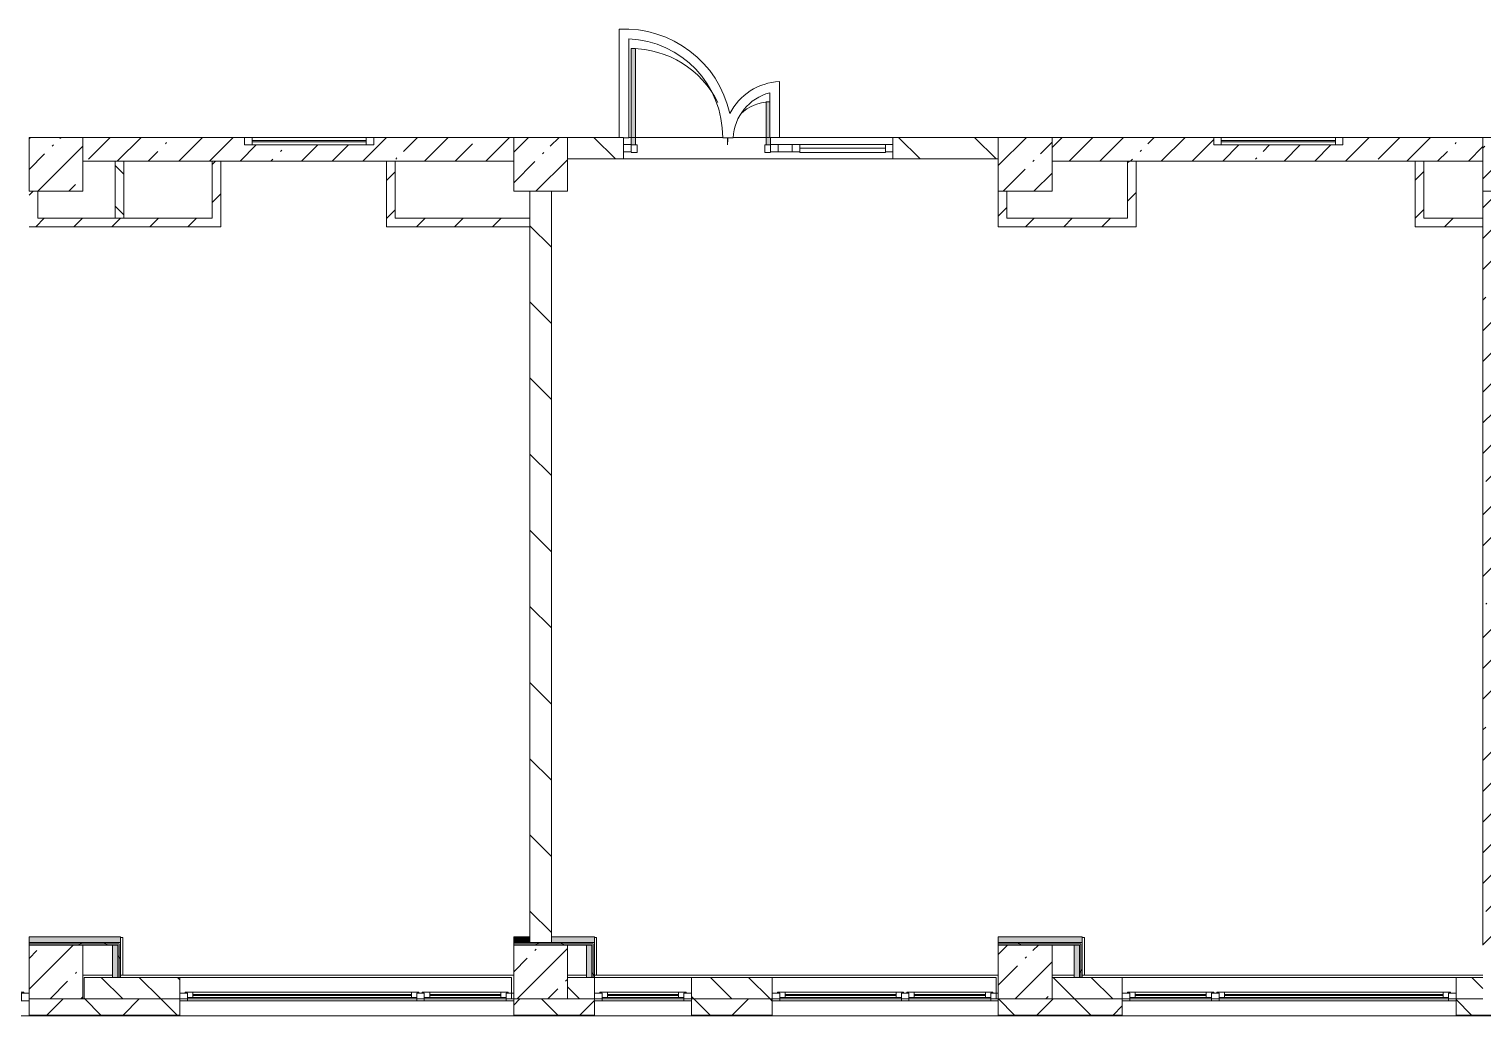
# Model space of a CAD drawing. Header units: millimetres. Extents: x 81731 to 272849, y -8553 to 29000.
# Drawn here: x 197749 to 211249, y -258 to 8906 of the extents above; entities that cross this region are included whole.
import ezdxf

# ---------------------------------------------------------------- set-up
doc = ezdxf.new("R2010")
doc.units = ezdxf.units.MM
for name, color, linetype, lineweight, true_color in [('A-DETL-GENF-4', 7, 'Continuous', 5, 0xaaaaaa), ('A-DOOR-4', 7, 'Continuous', 5, 0xe2e2e2), ('A-DOOR-5', 7, 'Continuous', 5, 0xaaaaaa), ('A-FLOR-1', 7, 'Continuous', 5, 0xaaaaaa), ('I-WALL-22', 7, 'Continuous', 5, 0xe7e7e7), ('I-WALL-23', 7, 'Continuous', 9, 0xe7e7e7), ('I-WALL-26', 7, 'Continuous', 5, 0x787878)]:
    doc.layers.add(name, color=color, linetype=linetype, lineweight=lineweight, true_color=true_color)
for name, color, linetype, lineweight in [('A-GLAZ-3', 7, 'Continuous', 5), ('A-GLAZ-CURT-2', 7, 'Continuous', 5), ('A-GLAZ-CWMG-2', 7, 'Continuous', 5), ('A-WALL', 7, 'Continuous', 9), ('A-WALL-6', 7, 'Continuous', 5), ('I-WALL-24', 7, 'Continuous', 5), ('S-COLS-1', 7, 'Continuous', 5)]:
    doc.layers.add(name, color=color, linetype=linetype, lineweight=lineweight)
pattern_1 = [(45, (145838.57, 0), (-176.7767, 176.7767), [])]
pattern_2 = [(45, (145838.57, 0), (-285.1231, 285.1231), []), (45, (146123.7, 0), (-285.1231, 285.1231), [504.031, -100.806, 16.764, -84.042])]
pattern_3 = [(135, (145838.57, 0), (-353.5534, -353.5534), [])]
pattern_4 = [(135, (145838.57, 0), (-176.7767, -176.7767), [])]
pattern_5 = [(45, (145838.6, 0), (-530.33, 530.33), []), (135, (145838.6, 0), (-530.33, -530.33), [])]

# ---------------------------------------------------------------- blocks, each defined once
blk = doc.blocks.new('BSC_Колонна _Прямоугольная - 500х500-V80-2_4_3_птичка')
at = {"layer": 'S-COLS-1'}
h = blk.add_hatch(dxfattribs=at)
h.set_pattern_fill('FP_51', color=256, style=0, pattern_type=2)
h.set_pattern_definition([(45, (-52160, -7650), (-285.123, 285.123), []), (45, (-51874.88, -7650), (-285.123, 285.123), [504.031, -100.806, 16.764, -84.042])])
h.paths.add_polyline_path([(-250, -250), (250, -250), (250, 250), (-250, 250)])
for p, q in [((250, 250), (-250, 250)), ((-250, 250), (-250, -250)), ((250, -250), (250, 250)), ((-250, -250), (250, -250))]:
    blk.add_line(p, q, dxfattribs=at)
blk = doc.blocks.new('BSC_Колонна _Прямоугольная - 500х500-V81-2_4_3_птичка')
at = {"layer": 'S-COLS-1'}
h = blk.add_hatch(dxfattribs=at)
h.set_pattern_fill('FP_52', color=256, style=0, pattern_type=2)
h.set_pattern_definition([(45, (-61160, -7650), (-285.1231, 285.1231), []), (45, (-60874.88, -7650), (-285.123, 285.123), [504.031, -100.806, 16.764, -84.042])])
h.paths.add_polyline_path([(-250, -250), (250, -250), (250, 250), (-250, 250)])
for p, q in [((250, 250), (-250, 250)), ((-250, 250), (-250, -250)), ((250, -250), (250, 250)), ((-250, -250), (250, -250))]:
    blk.add_line(p, q, dxfattribs=at)
blk = doc.blocks.new('BSC_Колонна _Прямоугольная - 500х500-V87-2_4_3_птичка')
at = {"layer": 'S-COLS-1'}
h = blk.add_hatch(dxfattribs=at)
h.set_pattern_fill('FP_58', color=256, style=0, pattern_type=2)
h.set_pattern_definition([(45, (-52160, -150), (-285.123, 285.123), []), (45, (-51874.88, -150), (-285.123, 285.123), [504.031, -100.806, 16.764, -84.042])])
h.paths.add_polyline_path([(-250, -250), (250, -250), (250, 250), (-250, 250)])
for p, q in [((250, 250), (-250, 250)), ((-250, 250), (-250, -250)), ((250, -250), (250, 250)), ((-250, -250), (250, -250))]:
    blk.add_line(p, q, dxfattribs=at)
blk = doc.blocks.new('BSC_Колонна _Прямоугольная - 500х500-V88-2_4_3_птичка')
at = {"layer": 'S-COLS-1'}
h = blk.add_hatch(dxfattribs=at)
h.set_pattern_fill('FP_59', color=256, style=0, pattern_type=2)
h.set_pattern_definition([(45, (-61160, -150), (-285.123, 285.123), []), (45, (-60874.88, -150), (-285.123, 285.123), [504.031, -100.806, 16.764, -84.042])])
h.paths.add_polyline_path([(-159, -250), (250, -250), (250, 250), (-250, 250), (-250, -250)])
for p, q in [((250, 250), (-250, 250)), ((-250, 250), (-250, -250)), ((250, -250), (250, 250)), ((-250, -250), (250, -250))]:
    blk.add_line(p, q, dxfattribs=at)
blk = doc.blocks.new('BSC_Колонна _Прямоугольная - 500х500-V92-2_4_3_птичка')
at = {"layer": 'S-COLS-1'}
h = blk.add_hatch(dxfattribs=at)
h.set_pattern_fill('FP_63', color=256, style=0, pattern_type=2)
h.set_pattern_definition([(45, (-65660, -7650), (-285.1231, 285.1231), []), (45, (-65374.88, -7650), (-285.1231, 285.1231), [504.031, -100.806, 16.764, -84.042])])
h.paths.add_polyline_path([(-22, -250), (250, -250), (250, 250), (-250, 250), (-250, -250)])
for p, q in [((250, 250), (-250, 250)), ((-250, 250), (-250, -250)), ((250, -250), (250, 250)), ((-250, -250), (250, -250))]:
    blk.add_line(p, q, dxfattribs=at)
blk = doc.blocks.new('BSC_Колонна _Прямоугольная - 500х500-V110-2_4_3_птичка')
at = {"layer": 'S-COLS-1'}
h = blk.add_hatch(dxfattribs=at)
h.set_pattern_fill('FP_86', color=256, style=0, pattern_type=2)
h.set_pattern_definition([(45, (-56660, -150), (-285.123, 285.123), []), (45, (-56374.88, -150), (-285.123, 285.123), [504.031, -100.806, 16.764, -84.042])])
h.paths.add_polyline_path([(-250, -250), (250, -250), (250, 250), (-250, 250), (-250, 80)])
for p, q in [((250, 250), (-250, 250)), ((-250, 250), (-250, -250)), ((250, -250), (250, 250)), ((-250, -250), (250, -250))]:
    blk.add_line(p, q, dxfattribs=at)
blk = doc.blocks.new('BSC_Колонна _Прямоугольная - 500х500-V111-2_4_3_птичка')
at = {"layer": 'S-COLS-1'}
h = blk.add_hatch(dxfattribs=at)
h.set_pattern_fill('FP_87', color=256, style=0, pattern_type=2)
h.set_pattern_definition([(45, (-56660, -7650), (-285.123, 285.123), []), (45, (-56374.88, -7650), (-285.123, 285.123), [504.031, -100.806, 16.764, -84.042])])
h.paths.add_polyline_path([(-250, -250), (250, -250), (250, 250), (-250, 250), (-250, 100)])
for p, q in [((250, 250), (-250, 250)), ((-250, 250), (-250, -250)), ((250, -250), (250, 250)), ((-250, -250), (250, -250))]:
    blk.add_line(p, q, dxfattribs=at)
blk = doc.blocks.new('120_Окно_СКБ_2Ст - 120_Окно_СКБ_2Ст 3100х2500 _мал_створка слева_-22446080-2_4_3_птичка')
at = {"layer": 'A-GLAZ-3'}
for p, q in [((-1550, -127), (-1550, -57)), ((-1550, -57), (-1480, -57)), ((1550, -57), (-1550, -57)), ((-1480, -127), (-1550, -127)), ((-1550, -127), (-1500, -127)), ((-1480, -127), (-1500, -127)), ((-1500, -127), (-1500, -137)), ((-1480, -57), (-1480, -127)), ((650, -87), (-1480, -87)), ((-1480, -87), (-1480, -127)), ((-1430, -137), (-1430, -87)), ((-1430, -107), (600, -107)), ((600, -117), (-1430, -117)), ((600, -137), (600, -87)), ((650, -127), (650, -57)), ((650, -57), (720, -57)), ((650, -127), (650, -87)), ((720, -127), (650, -127)), ((670, -127), (650, -127)), ((670, -127), (700, -127)), ((670, -137), (670, -127)), ((720, -127), (700, -127)), ((700, -127), (700, -137)), ((720, -57), (720, -127)), ((1480, -87), (720, -87)), ((720, -87), (720, -127)), ((770, -137), (770, -87)), ((770, -107), (1430, -107)), ((1430, -117), (770, -117)), ((1430, -137), (1430, -87)), ((1480, -127), (1480, -57)), ((1480, -57), (1550, -57)), ((1480, -127), (1480, -87)), ((1550, -127), (1480, -127)), ((1500, -127), (1480, -127)), ((1500, -127), (1550, -127)), ((1500, -137), (1500, -127)), ((1550, -57), (1550, -127)), ((-1500, -137), (670, -137)), ((670, -137), (-1500, -137)), ((700, -137), (1500, -137)), ((1500, -137), (700, -137))]:
    blk.add_line(p, q, dxfattribs=at)
blk = doc.blocks.new('120_Окно_СКБ_1Ст - 120_Окно_СКБ_1Ст 900х2500_h_-20664874-2_4_3_птичка')
at = {"layer": 'A-GLAZ-3'}
for p, q in [((-450, -127), (-450, -57)), ((-450, -57), (-380, -57)), ((450, -57), (-450, -57)), ((-380, -127), (-450, -127)), ((-450, -127), (-400, -127)), ((-380, -127), (-400, -127)), ((-400, -127), (-400, -137)), ((-380, -57), (-380, -127)), ((380, -87), (-380, -87)), ((-380, -87), (-380, -127)), ((-330, -137), (-330, -87)), ((-330, -107), (330, -107)), ((330, -117), (-330, -117)), ((330, -137), (330, -87)), ((380, -127), (380, -57)), ((380, -57), (450, -57)), ((380, -127), (380, -87)), ((450, -127), (380, -127)), ((400, -127), (380, -127)), ((400, -127), (450, -127)), ((400, -137), (400, -127)), ((450, -57), (450, -127)), ((-400, -137), (400, -137)), ((400, -137), (-400, -137))]:
    blk.add_line(p, q, dxfattribs=at)
blk = doc.blocks.new('120_Окно_СКБ_2Ст - 120_Окно_СКБ_2Ст 2100х2500 _мал створка СЛЕВА_-22446485-2_4_3_птичка')
at = {"layer": 'A-GLAZ-3'}
for p, q in [((-1050, -127), (-1050, -57)), ((-1050, -57), (-980, -57)), ((1050, -57), (-1050, -57)), ((-980, -127), (-1050, -127)), ((-1050, -127), (-1000, -127)), ((-980, -127), (-1000, -127)), ((-1000, -127), (-1000, -137)), ((-980, -57), (-980, -127)), ((-220, -87), (-980, -87)), ((-980, -87), (-980, -127)), ((-930, -137), (-930, -87)), ((-930, -107), (-270, -107)), ((-270, -117), (-930, -117)), ((-270, -137), (-270, -87)), ((-220, -127), (-220, -57)), ((-220, -57), (-150, -57)), ((-220, -127), (-220, -87)), ((-150, -127), (-220, -127)), ((-200, -127), (-220, -127)), ((-200, -127), (-170, -127)), ((-200, -137), (-200, -127)), ((-150, -127), (-170, -127)), ((-170, -127), (-170, -137)), ((-150, -57), (-150, -127)), ((980, -87), (-150, -87)), ((-150, -87), (-150, -127)), ((-100, -137), (-100, -87)), ((-100, -107), (930, -107)), ((930, -117), (-100, -117)), ((930, -137), (930, -87)), ((980, -127), (980, -57)), ((980, -57), (1050, -57)), ((980, -127), (980, -87)), ((1050, -127), (980, -127)), ((1000, -127), (980, -127)), ((1000, -127), (1050, -127)), ((1000, -137), (1000, -127)), ((1050, -57), (1050, -127)), ((-1000, -137), (-200, -137)), ((-200, -137), (-1000, -137)), ((-170, -137), (1000, -137)), ((1000, -137), (-170, -137))]:
    blk.add_line(p, q, dxfattribs=at)
blk = doc.blocks.new('120_Окно_СКБ_2Ст - 120_Окно_СКБ_2Ст 3100х2500 _мал_ створка слева-2_-V119-2_4_3_птичка')
at = {"layer": 'A-GLAZ-3'}
for p, q in [((-1550, -127), (-1550, -57)), ((-1550, -57), (-1480, -57)), ((1550, -57), (-1550, -57)), ((-1480, -127), (-1550, -127)), ((-1550, -127), (-1500, -127)), ((-1480, -127), (-1500, -127)), ((-1500, -127), (-1500, -137)), ((-1480, -57), (-1480, -127)), ((-720, -87), (-1480, -87)), ((-1480, -87), (-1480, -127)), ((-1430, -137), (-1430, -87)), ((-1430, -107), (-770, -107)), ((-770, -117), (-1430, -117)), ((-770, -137), (-770, -87)), ((-720, -127), (-720, -57)), ((-720, -57), (-650, -57)), ((-720, -127), (-720, -87)), ((-650, -127), (-720, -127)), ((-700, -127), (-720, -127)), ((-700, -127), (-670, -127)), ((-700, -137), (-700, -127)), ((-650, -127), (-670, -127)), ((-670, -127), (-670, -137)), ((-650, -57), (-650, -127)), ((1480, -87), (-650, -87)), ((-650, -87), (-650, -127)), ((-600, -137), (-600, -87)), ((-600, -107), (1430, -107)), ((1430, -117), (-600, -117)), ((1430, -137), (1430, -87)), ((1480, -127), (1480, -57)), ((1480, -57), (1550, -57)), ((1480, -127), (1480, -87)), ((1550, -127), (1480, -127)), ((1500, -127), (1480, -127)), ((1500, -127), (1550, -127)), ((1500, -137), (1500, -127)), ((1550, -57), (1550, -127)), ((-1500, -137), (-700, -137)), ((-700, -137), (-1500, -137)), ((-670, -137), (1500, -137)), ((1500, -137), (-670, -137))]:
    blk.add_line(p, q, dxfattribs=at)
blk = doc.blocks.new('120_Окно_СКБ_2Ст - 120_Окно_СКБ_2Ст 3100х2500 _мал_ створка слева-2_-V120-2_4_3_птичка')
at = {"layer": 'A-GLAZ-3'}
for p, q in [((-1550, -127), (-1550, -57)), ((-1550, -57), (-1480, -57)), ((1550, -57), (-1550, -57)), ((-1480, -127), (-1550, -127)), ((-1550, -127), (-1503, -127)), ((-1480, -127), (-1500, -127)), ((-1500, -127), (-1500, -137)), ((-1480, -57), (-1480, -127)), ((-720, -87), (-1480, -87)), ((-1480, -87), (-1480, -127)), ((-1430, -137), (-1430, -87)), ((-1430, -107), (-770, -107)), ((-770, -117), (-1430, -117)), ((-770, -137), (-770, -87)), ((-720, -127), (-720, -57)), ((-720, -57), (-650, -57)), ((-720, -127), (-720, -87)), ((-650, -127), (-720, -127)), ((-700, -127), (-720, -127)), ((-700, -127), (-670, -127)), ((-700, -137), (-700, -127)), ((-650, -127), (-670, -127)), ((-670, -127), (-670, -137)), ((-650, -57), (-650, -127)), ((1480, -87), (-650, -87)), ((-650, -87), (-650, -127)), ((-600, -137), (-600, -87)), ((-600, -107), (1430, -107)), ((1430, -117), (-600, -117)), ((1430, -137), (1430, -87)), ((1480, -127), (1480, -57)), ((1480, -57), (1550, -57)), ((1480, -127), (1480, -87)), ((1550, -127), (1480, -127)), ((1500, -127), (1480, -127)), ((1500, -127), (1550, -127)), ((1500, -137), (1500, -127)), ((1550, -57), (1550, -127)), ((-1500, -137), (-700, -137)), ((-700, -137), (-1500, -137)), ((-670, -137), (1500, -137)), ((1500, -137), (-670, -137))]:
    blk.add_line(p, q, dxfattribs=at)
blk = doc.blocks.new('120_Окно_СКБ_1Ст - 120_Окно_СКБ_1Ст 400х1200 EI30-24228621-2_4_3_птичка')
at = {"layer": 'A-GLAZ-3'}
for p, q in [((-600, 40), (-600, 110)), ((-600, 110), (-530, 110)), ((600, 110), (-600, 110)), ((-530, 40), (-600, 40)), ((-600, 40), (600, 40)), ((-530, 110), (-530, 40)), ((530, 80), (-530, 80)), ((530, 70), (-530, 70)), ((530, 40), (530, 110)), ((530, 110), (600, 110)), ((600, 40), (530, 40)), ((600, 110), (600, 40))]:
    blk.add_line(p, q, dxfattribs=at)
blk = doc.blocks.new('Прямоугольный импост - 50 x 70 мм-31700031-2_4_3_птичка')
at = {"layer": 'A-GLAZ-CWMG-2'}
for p, q in [((-70, 35), (0, 35)), ((-70, -35), (-70, 35)), ((0, 35), (0, -35)), ((0, -35), (-70, -35))]:
    blk.add_line(p, q, dxfattribs=at)
blk = doc.blocks.new('Дверь_Витражная_остекление_ - ДВН_ДАО_Главный вход_1200 в свету-V230-2_4_3_птичка')
at = {"layer": 'A-DOOR-4'}
for points in [[(-607, 30), (-607, 925), (-647, 925), (-647, 30)], [(647, 30), (647, 100), (639, 100), (639, 430), (607, 430), (607, 30), (639, 30)]]:
    blk.add_hatch(color=256, dxfattribs=at).paths.add_polyline_path(points)
at = {"layer": 'A-DETL-GENF-4'}
for p, q in [((-607, 925), (-647, 925)), ((-647, 925), (-647, 35)), ((-607, 30), (-607, 925)), ((639, 430), (607, 430)), ((607, 430), (607, 30)), ((-647, 30), (-607, 30)), ((-592, 30), (-647, 30)), ((-592, -40), (-592, 30)), ((592, -40), (592, 30)), ((592, 30), (647, 30)), ((607, 30), (647, 30)), ((647, 35), (647, 100)), ((-647, -40), (-592, -40)), ((647, -40), (592, -40))]:
    blk.add_line(p, q, dxfattribs=at)
at = {"layer": 'A-DOOR-5'}
for p, q in [((-647, 925), (-647, 35)), ((647, 100), (647, 35))]:
    blk.add_line(p, q, dxfattribs=at)
for centre, radius, start, end in [((-647, 30), 895, 26.2405, 90), ((647, 30), 400, 91.3229, 133.9937), ((-647, 30), 895, 360, 4.3606), ((647, 30), 400, 170.1518, 180)]:
    blk.add_arc(centre, radius, start, end, dxfattribs=at)
blk = doc.blocks.new('Системная панель - Стемалит - 40мм-32257327-2_4_3_птичка')
at = {"layer": 'A-GLAZ-CURT-2'}
for p, q in [((65, 35), (-65, 35)), ((-65, 35), (-65, -35)), ((65, -35), (65, 35)), ((-65, -35), (65, -35))]:
    blk.add_line(p, q, dxfattribs=at)
blk = doc.blocks.new('Прямоугольный импост - 50 x 70 мм-31687886-2_4_3_птичка')
at = {"layer": 'A-GLAZ-CWMG-2'}
for p, q in [((-35, 35), (35, 35)), ((-35, -35), (-35, 35)), ((35, 35), (35, -35)), ((35, -35), (-35, -35))]:
    blk.add_line(p, q, dxfattribs=at)
blk = doc.blocks.new('Прямоугольный импост - 50 x 70 мм-31701779-2_4_3_птичка')
at = {"layer": 'A-GLAZ-CWMG-2'}
for p, q in [((0, 35), (-70, 35)), ((-70, 35), (-70, -35)), ((0, -35), (0, 35)), ((-70, -35), (0, -35))]:
    blk.add_line(p, q, dxfattribs=at)
blk = doc.blocks.new('Системная панель - Стекло - 40мм-V231-2_4_3_птичка')
at = {"layer": 'A-GLAZ-CURT-2'}
for p, q in [((397.5, 0), (-397.5, 0)), ((-397.5, 0), (-397.5, -40)), ((397.5, -40), (397.5, 0)), ((-397.5, -40), (397.5, -40))]:
    blk.add_line(p, q, dxfattribs=at)
blk = doc.blocks.new('Прямоугольный импост - 50 x 70 мм-31702100-2_4_3_птичка')
at = {"layer": 'A-GLAZ-CWMG-2'}
for p, q in [((-35, 35), (35, 35)), ((-35, -35), (-35, 35)), ((35, 35), (35, -35)), ((35, -35), (-35, -35))]:
    blk.add_line(p, q, dxfattribs=at)
blk = doc.blocks.new('Прямоугольный импост - 50 x 70 мм-31720914-2_4_3_птичка')
at = {"layer": 'A-GLAZ-CWMG-2'}
blk.add_line((6460, 7920), (5665, 7920), dxfattribs=at)

msp = doc.modelspace()

# ---------------------------------------------------------------- hatches: boundary and pattern name
at = {"layer": 'A-WALL-6'}
h = msp.add_hatch(dxfattribs=at)
h.set_pattern_fill('FP_76', color=256, style=0, pattern_type=2)
h.set_pattern_definition(pattern_4)
h.paths.add_polyline_path([(198258.6, -100), (199148.6, -100), (199148.6, 100), (198258.6, 100)])
h = msp.add_hatch(dxfattribs=at)
h.set_pattern_fill('FP_76', color=256, style=0, pattern_type=2)
h.set_pattern_definition(pattern_4)
h.paths.add_polyline_path([(203898.6, -100), (204648.6, -100), (204648.6, 100), (203898.6, 100)])
h.paths.add_polyline_path([(202998.6, -100), (202998.6, 100), (202748.6, 100), (202748.6, -100)])
h = msp.add_hatch(dxfattribs=at)
h.set_pattern_fill('FP_76', color=256, style=0, pattern_type=2)
h.set_pattern_definition(pattern_4)
h.paths.add_polyline_path([(207766.7, -100), (207898.6, -100), (207898.6, 100), (207248.6, 100), (207248.6, -100)])
h.paths.add_polyline_path([(211248.6, -100), (211248.6, 100), (210998.6, 100), (210998.6, -100)])
h = msp.add_hatch(dxfattribs=at)
h.set_pattern_fill('FP_66', color=256, style=0, pattern_type=2)
h.set_pattern_definition([(45, (145838.57, 0), (-353.5534, 353.5534), []), (135, (145838.57, 0), (-353.5534, -353.5534), [])])
h.paths.add_polyline_path([(221538.6, -250), (221538.6, -100), (217398.6, -100), (217398.6, -250), (220752, -250)])
h.paths.add_polyline_path([(215186.9, -250), (216498.6, -250), (216498.6, -100), (212898.6, -100), (212898.6, -250), (213331.8, -250)])
h.paths.add_polyline_path([(207766.7, -250), (207898.6, -250), (207898.6, -100), (206748.6, -100), (206748.6, -250), (206839.2, -250)])
h.paths.add_polyline_path([(202748.6, -250), (202998.6, -250), (202998.6, -100), (202248.6, -100), (202248.6, -250), (202665.4, -250)])
h.paths.add_polyline_path([(204648.6, -250), (204648.6, -100), (203898.6, -100), (203898.6, -250), (204056.6, -250)])
h.paths.add_polyline_path([(210998.6, -250), (211998.6, -250), (211998.6, -100), (210998.6, -100)])
h.paths.add_polyline_path([(199148.6, -250), (199148.6, -100), (197748.6, -100), (197748.6, -250), (198491.5, -250)])
h.paths.add_polyline_path([(194648.6, -250), (194648.6, -100), (193248.6, -100), (193248.6, -250), (193853.9, -250)])
h.paths.add_polyline_path([(191071.4, -250), (191148.6, -250), (191148.6, -100), (190774.9, -100), (190774.9, -250)])
h.paths.add_polyline_path([(189248.6, -250), (189874.9, -250), (189874.9, -100), (188498.6, -100), (188498.6, -250), (189216.3, -250)])
h.paths.add_polyline_path([(181728.6, -250), (181728.6, -100), (180608.6, -100), (180608.6, -250), (181332.4, -250)])
h.paths.add_polyline_path([(184878.6, -250), (185398.6, -250), (185398.6, -100), (183828.6, -100), (183828.6, -250), (184578.7, -250)])
h.paths.add_polyline_path([(179013.6, -250), (179708.6, -250), (179708.6, -100), (178848.6, -100), (178848.6, -250)])
h.paths.add_polyline_path([(176694.8, -250), (176748.6, -250), (176748.6, -100), (175048.3, -100), (175048.3, -250), (176231, -250)])
h.paths.add_polyline_path([(167883.4, -250), (168548.6, -250), (168548.6, -100), (167448.6, -100), (167448.6, -250)])
h.paths.add_polyline_path([(162318.2, -250), (163098.6, -250), (163098.6, -100), (161948.6, -100), (161948.6, -250)])
h.paths.add_polyline_path([(163998.6, -250), (164648.6, -250), (164648.6, -100), (163998.6, -100)])
h.paths.add_polyline_path([(170648.6, -250), (172248.3, -250), (172248.3, -100), (170648.6, -100)])
h.paths.add_polyline_path([(154398.6, -250), (154398.6, -100), (150468.6, -100), (150468.6, -250), (153970.6, -250)])
h.paths.add_polyline_path([(148405.4, -250), (149568.6, -250), (149568.6, -100), (145578.6, -100), (145578.6, -250), (146550.4, -250)])
h.paths.add_polyline_path([(157498.6, -250), (158848.6, -250), (158848.6, -100), (157498.6, -100)])
at = {"layer": 'I-WALL-22'}
for points in [[(202398.6, 425), (202398.6, 475), (202248.6, 475), (202248.6, 425)], [(198573.6, 100), (198573.6, 400), (198523.6, 400), (198523.6, 100)]]:
    msp.add_hatch(color=256, dxfattribs=at).paths.add_polyline_path(points)
at = {"layer": 'I-WALL-23'}
for points in [[(198598.6, 425), (198598.6, 475), (197748.6, 475), (197748.6, 425), (198491.5, 425)], [(202998.6, 425), (202998.6, 475), (202598.6, 475), (202598.6, 425), (202986.1, 425)], [(207528.6, 425), (207528.6, 475), (206748.6, 475), (206748.6, 425), (206839.2, 425)], [(202973.6, 100), (202973.6, 400), (202923.6, 400), (202923.6, 100)], [(207503.6, 100), (207503.6, 400), (207453.6, 400), (207453.6, 100)]]:
    msp.add_hatch(color=256, dxfattribs=at).paths.add_polyline_path(points)
at = {"layer": 'I-WALL-24'}
h = msp.add_hatch(dxfattribs=at)
h.set_pattern_fill('FP_74', color=256, style=0, pattern_type=2)
h.set_pattern_definition(pattern_2)
h.paths.add_polyline_path([(199528.6, 7680), (202248.6, 7680), (202248.6, 7900), (200948.6, 7900), (200948.6, 7830), (199748.6, 7830), (199748.6, 7900), (198248.6, 7900), (198248.6, 7680), (199448.6, 7680)])
h = msp.add_hatch(dxfattribs=at)
h.set_pattern_fill('FP_77', color=256, style=0, pattern_type=2)
h.set_pattern_definition(pattern_3)
h.paths.add_polyline_path([(206748.6, 7700), (206748.6, 7900), (205769.6, 7900), (205769.6, 7700), (205911.7, 7700)])
h.paths.add_polyline_path([(202748.6, 7700), (203269.6, 7700), (203269.6, 7900), (202748.6, 7900), (202748.6, 7750.3)])
h = msp.add_hatch(dxfattribs=at)
h.set_pattern_fill('FP_74', color=256, style=0, pattern_type=2)
h.set_pattern_definition(pattern_2)
h.paths.add_polyline_path([(210698.6, 7680), (211248.6, 7680), (211248.6, 7900), (209948.6, 7900), (209948.6, 7830), (208748.6, 7830), (208748.6, 7900), (207248.6, 7900), (207248.6, 7680), (210618.6, 7680)])
h = msp.add_hatch(dxfattribs=at)
h.set_pattern_fill('FP_78', color=256, style=0, pattern_type=2)
h.set_pattern_definition(pattern_1)
h.paths.add_polyline_path([(199528.6, 7070), (199528.6, 7680), (199448.6, 7680), (199448.6, 7070)])
h = msp.add_hatch(dxfattribs=at)
h.set_pattern_fill('FP_78', color=256, style=0, pattern_type=2)
h.set_pattern_definition(pattern_1)
h.paths.add_polyline_path([(201148.6, 7070), (201148.6, 7680), (201068.6, 7680), (201068.6, 7070)])
h = msp.add_hatch(dxfattribs=at)
h.set_pattern_fill('FP_78', color=256, style=0, pattern_type=2)
h.set_pattern_definition(pattern_1)
h.paths.add_polyline_path([(208028.6, 7150), (208028.6, 7680), (207948.6, 7680), (207948.6, 7150)])
h = msp.add_hatch(dxfattribs=at)
h.set_pattern_fill('FP_78', color=256, style=0, pattern_type=2)
h.set_pattern_definition(pattern_1)
h.paths.add_polyline_path([(210698.6, 7070), (210698.6, 7680), (210618.6, 7680), (210618.6, 7070)])
h = msp.add_hatch(dxfattribs=at)
h.set_pattern_fill('FP_78', color=256, style=0, pattern_type=2)
h.set_pattern_definition(pattern_1)
h.paths.add_polyline_path([(197828.6, 7150), (197828.6, 7400), (197748.6, 7400), (197748.6, 7150)])
h = msp.add_hatch(dxfattribs=at)
h.set_pattern_fill('FP_77', color=256, style=0, pattern_type=2)
h.set_pattern_definition(pattern_3)
h.paths.add_polyline_path([(202598.6, 425), (202598.6, 7400), (202398.6, 7400), (202398.6, 425)])
h = msp.add_hatch(dxfattribs=at)
h.set_pattern_fill('FP_78', color=256, style=0, pattern_type=2)
h.set_pattern_definition(pattern_1)
h.paths.add_polyline_path([(206828.6, 7150), (206828.6, 7400), (206748.6, 7400), (206748.6, 7150)])
h = msp.add_hatch(dxfattribs=at)
h.set_pattern_fill('FP_74', color=256, style=0, pattern_type=2)
h.set_pattern_definition(pattern_2)
h.paths.add_polyline_path([(211248.6, 400), (211468.6, 400), (211468.6, 7400), (211248.6, 7400), (211248.6, 808.9)])
h = msp.add_hatch(dxfattribs=at)
h.set_pattern_fill('FP_78', color=256, style=0, pattern_type=2)
h.set_pattern_definition(pattern_1)
h.paths.add_polyline_path([(199448.6, 7070), (199448.6, 7150), (197748.6, 7150), (197748.6, 7070), (198491.5, 7070)])
h = msp.add_hatch(dxfattribs=at)
h.set_pattern_fill('FP_78', color=256, style=0, pattern_type=2)
h.set_pattern_definition(pattern_1)
h.paths.add_polyline_path([(202097.1, 7070), (202097.1, 7150), (201148.6, 7150), (201148.6, 7070)])
h = msp.add_hatch(dxfattribs=at)
h.set_pattern_fill('FP_78', color=256, style=0, pattern_type=2)
h.set_pattern_definition(pattern_1)
h.paths.add_polyline_path([(202398.6, 7070), (202398.6, 7150), (202097.1, 7150), (202097.1, 7070), (202201.6, 7070)])
h = msp.add_hatch(dxfattribs=at)
h.set_pattern_fill('FP_78', color=256, style=0, pattern_type=2)
h.set_pattern_definition(pattern_1)
h.paths.add_polyline_path([(206748.6, 7070), (208028.6, 7070), (208028.6, 7150), (206748.6, 7150)])
h = msp.add_hatch(dxfattribs=at)
h.set_pattern_fill('FP_78', color=256, style=0, pattern_type=2)
h.set_pattern_definition(pattern_1)
h.paths.add_polyline_path([(211248.6, 7070), (211248.6, 7150), (210698.6, 7150), (210698.6, 7070)])
h = msp.add_hatch(dxfattribs=at)
h.set_pattern_fill('FP_160', color=256, style=0, pattern_type=2)
h.set_pattern_definition(pattern_5)
h.paths.add_polyline_path([(198586.1, 412.5), (198598.6, 412.5), (198598.6, 425), (197748.6, 425), (197748.6, 412.5), (198491.5, 412.5)])
h = msp.add_hatch(dxfattribs=at)
h.set_pattern_fill('FP_160', color=256, style=0, pattern_type=2)
h.set_pattern_definition(pattern_5)
h.paths.add_polyline_path([(198586.1, 400), (198586.1, 412.5), (197748.6, 412.5), (197748.6, 400), (198573.6, 400)])
h = msp.add_hatch(dxfattribs=at)
h.set_pattern_fill('FP_160', color=256, style=0, pattern_type=2)
h.set_pattern_definition(pattern_5)
h.paths.add_polyline_path([(198586.1, 100), (198598.6, 100), (198598.6, 412.5), (198586.1, 412.5), (198586.1, 230.5)])
h = msp.add_hatch(dxfattribs=at)
h.set_pattern_fill('FP_160', color=256, style=0, pattern_type=2)
h.set_pattern_definition(pattern_5)
h.paths.add_polyline_path([(202598.6, 412.5), (202598.6, 425), (202248.6, 425), (202248.6, 412.5), (202398.6, 412.5)])
h = msp.add_hatch(dxfattribs=at)
h.set_pattern_fill('FP_160', color=256, style=0, pattern_type=2)
h.set_pattern_definition(pattern_5)
h.paths.add_polyline_path([(202598.6, 400), (202598.6, 412.5), (202248.6, 412.5), (202248.6, 400), (202398.6, 400)])
h = msp.add_hatch(dxfattribs=at)
h.set_pattern_fill('FP_160', color=256, style=0, pattern_type=2)
h.set_pattern_definition(pattern_5)
h.paths.add_polyline_path([(202986.1, 412.5), (202986.1, 425), (202398.6, 425), (202398.6, 412.5), (202973.6, 412.5)])
h = msp.add_hatch(dxfattribs=at)
h.set_pattern_fill('FP_160', color=256, style=0, pattern_type=2)
h.set_pattern_definition(pattern_5)
h.paths.add_polyline_path([(202748.6, 400), (202973.6, 400), (202973.6, 412.5), (202398.6, 412.5), (202398.6, 400), (202665.4, 400)])
h = msp.add_hatch(dxfattribs=at)
h.set_pattern_fill('FP_160', color=256, style=0, pattern_type=2)
h.set_pattern_definition(pattern_5)
h.paths.add_polyline_path([(202973.6, 100), (202986.1, 100), (202986.1, 412.5), (202973.6, 412.5), (202973.6, 230.5)])
h = msp.add_hatch(dxfattribs=at)
h.set_pattern_fill('FP_160', color=256, style=0, pattern_type=2)
h.set_pattern_definition(pattern_5)
h.paths.add_polyline_path([(202986.1, 100), (202998.6, 100), (202998.6, 425), (202986.1, 425), (202986.1, 230.5)])
h = msp.add_hatch(dxfattribs=at)
h.set_pattern_fill('FP_160', color=256, style=0, pattern_type=2)
h.set_pattern_definition(pattern_5)
h.paths.add_polyline_path([(207516.1, 412.5), (207528.6, 412.5), (207528.6, 425), (206748.6, 425), (206748.6, 412.5), (206839.2, 412.5)])
h = msp.add_hatch(dxfattribs=at)
h.set_pattern_fill('FP_160', color=256, style=0, pattern_type=2)
h.set_pattern_definition(pattern_5)
h.paths.add_polyline_path([(207516.1, 400), (207516.1, 412.5), (206748.6, 412.5), (206748.6, 400), (207503.6, 400)])
h = msp.add_hatch(dxfattribs=at)
h.set_pattern_fill('FP_160', color=256, style=0, pattern_type=2)
h.set_pattern_definition(pattern_5)
h.paths.add_polyline_path([(207516.1, 100), (207528.6, 100), (207528.6, 412.5), (207516.1, 412.5), (207516.1, 230.5)])
h = msp.add_hatch(dxfattribs=at)
h.set_pattern_fill('FP_160', color=256, style=0, pattern_type=2)
h.set_pattern_definition(pattern_5)
h.paths.add_polyline_path([(198586.1, 100), (198586.1, 400), (198573.6, 400), (198573.6, 100)])
h = msp.add_hatch(dxfattribs=at)
h.set_pattern_fill('FP_160', color=256, style=0, pattern_type=2)
h.set_pattern_definition(pattern_5)
h.paths.add_polyline_path([(207516.1, 100), (207516.1, 400), (207503.6, 400), (207503.6, 100)])
at = {"layer": 'I-WALL-26'}
h = msp.add_hatch(dxfattribs=at)
h.set_pattern_fill('FP_81', color=256, style=0, pattern_type=2)
h.set_pattern_definition([(135, (145838.57, 0), (-377.171, -377.171), [533.4, -88.9, 17.78, -88.9]), (135, (145838.57, 376.94), (-377.171, -377.171), []), (50, (145838.57, 0), (637.6445, -55.7866), [66.675, -733.425]), (355, (145838.6, 0), (-123.3494, 668.699), [53.34, -586.74]), (100.451, (145891.7, -4.65), (514.299, 612.908), [56.665, -623.315]), (46.184, (145838.6, 177.8), (948.776, -147.15), [100.012, -1100.137]), (96.636, (145917.6, 165.5), (830.909, 865.997), [84.998, -934.973]), (351.184, (145838.6, 177.8), (830.918, 865.988), [80.01, -880.11]), (21, (145927.47, 133.35), (530.6506, -357.9283), [66.675, -733.425]), (326, (145927.5, 133.35), (216.308, 644.6585), [53.34, -586.74]), (71.451, (145971.7, 103.5), (746.9596, 286.724), [56.665, -623.315]), (37.5, (145838.57, 0), (10.8105, 295.9426), [16.764, -562.864, 16.764, -578.866, -588.962]), (37.5, (145838.57, 0), (10.8105, 295.9426), [-1175.258, 16.764, -572.198]), (7.5, (145838.57, 0), (233.8692, 350.6318), [16.764, -322.834, 16.764, -549.529, -224.472]), (7.5, (145838.57, 0), (233.8692, 350.6318), [-905.891, 16.764, -207.708]), (327.5, (145640.32, 0), (474.5678, -20.0513), [16.764, -205.486, 16.764, -676.656, -920.115]), (327.5, (145640.32, 0), (474.5678, -20.0513), [-915.67, 16.764, -903.351]), (317.5, (145551.42, 0), (518.4522, 88.9934), [16.764, -272.161, 16.764, -443.738, -653.415]), (317.5, (145551.42, 0), (518.4522, 88.9934), [-749.427, 16.764, -636.651])])
h.paths.add_polyline_path([(198628.6, 7150), (198628.6, 7680), (198548.6, 7680), (198548.6, 7150)])

# ---------------------------------------------------------------- linework, layer by layer
at = {"layer": 'A-FLOR-1'}
for p, q in [((203226.6, 8904.6), (203226.6, 7900)), ((203316.6, 7897), (203316.6, 8815.2)), ((204715.6, 7900), (204715.6, 8418.4)), ((204625.6, 8314.2), (204625.6, 7900)), ((203269.6, 7897), (203316.6, 7897)), ((203316.6, 7900), (204189, 7900)), ((204189.1, 7897), (204287.1, 7897)), ((204287.5, 7900), (205769.6, 7900)), ((205769.6, 7900), (204715.6, 7900)), ((198598.6, 470), (198618.6, 470)), ((198618.6, 470), (198618.6, 120)), ((202998.6, 470), (203018.6, 470)), ((203018.6, 470), (203018.6, 120)), ((207528.6, 470), (207548.6, 470)), ((207548.6, 470), (207548.6, 120))]:
    msp.add_line(p, q, dxfattribs=at)
for centre, radius, start, end in [((203279.2, 7906), 1000, 12.44956, 93.01125), ((203279.2, 7906), 910, 359.43333, 87.64026), ((204740.6, 7875), 544, 92.63401, 153.04618), ((204740.6, 7875), 454, 104.67311, 177.22246)]:
    msp.add_arc(centre, radius, start, end, dxfattribs=at)
at = {"layer": 'A-WALL'}
for p, q in [((199528.6, 7680), (199448.6, 7680)), ((201148.6, 7680), (201068.6, 7680)), ((208028.6, 7680), (207948.6, 7680)), ((210698.6, 7680), (210618.6, 7680)), ((198548.6, 7150), (198628.6, 7150)), ((202398.6, 7070), (202398.6, 7150)), ((211248.6, 7070), (211248.6, 7150)), ((198598.6, 425), (197748.6, 425)), ((198586.1, 412.5), (197748.6, 412.5)), ((198586.1, 100), (198586.1, 412.5)), ((202998.6, 425), (202248.6, 425)), ((202986.1, 412.5), (202248.6, 412.5)), ((202398.6, 425), (202398.6, 475)), ((202598.6, 475), (202598.6, 425)), ((202986.1, 412.5), (202986.1, 100)), ((207528.6, 425), (206748.6, 425)), ((207516.1, 412.5), (206748.6, 412.5)), ((207516.1, 412.5), (207516.1, 100)), ((198573.6, 400), (198523.6, 400)), ((198573.6, 100), (198573.6, 400)), ((202923.6, 400), (202973.6, 400)), ((202973.6, 400), (202973.6, 100)), ((207503.6, 400), (207453.6, 400)), ((207503.6, 400), (207503.6, 100)), ((198258.6, -100), (199148.6, -100)), ((202748.6, -100), (202998.6, -100)), ((203898.6, -100), (204648.6, -100)), ((207248.6, -100), (207898.6, -100)), ((210998.6, -100), (211248.6, -100)), ((197748.6, -250), (199148.6, -250)), ((197748.6, -253), (199148.6, -253)), ((202248.6, -250), (202998.6, -250)), ((202248.6, -253), (202998.6, -253)), ((203898.6, -250), (204648.6, -250)), ((203898.6, -253), (204648.6, -253)), ((206748.6, -250), (207898.6, -250)), ((206748.6, -253), (207898.6, -253)), ((210998.6, -250), (211998.6, -250)), ((210998.6, -253), (211998.6, -253))]:
    msp.add_line(p, q, dxfattribs=at)
at = {"layer": 'A-WALL-6'}
for p, q in [((198258.6, 100), (198258.6, -100)), ((198258.6, 100), (202228.6, 100)), ((199148.6, -258), (199148.6, 100)), ((202228.6, -100), (202228.6, 100)), ((202748.6, 100), (206728.6, 100)), ((202998.6, -258), (202998.6, 100)), ((203898.6, 100), (203898.6, -258)), ((204648.6, -258), (204648.6, 100)), ((206728.6, -100), (206728.6, 100)), ((207248.6, 100), (211248.6, 100)), ((207898.6, -258), (207898.6, 100)), ((210998.6, 100), (210998.6, -258)), ((197748.6, -100), (197748.6, -258)), ((198248.6, -100), (198258.6, -100)), ((202248.6, -100), (202248.6, -258)), ((206748.6, -100), (206748.6, -258)), ((207898.6, -100), (211248.6, -100)), ((203898.6, -258), (180608.6, -258)), ((211998.6, -258), (203898.6, -258))]:
    msp.add_line(p, q, dxfattribs=at)
at = {"layer": 'I-WALL-24'}
for p, q in [((199748.6, 7900), (198248.6, 7900)), ((202248.6, 7900), (200948.6, 7900)), ((203269.6, 7900), (202748.6, 7900)), ((203269.6, 7700), (203269.6, 7900)), ((203316.6, 7900), (204189, 7900)), ((204287.5, 7900), (204625.6, 7900)), ((205769.6, 7900), (205769.6, 7700)), ((205769.6, 7900), (206748.6, 7900)), ((208748.6, 7900), (207248.6, 7900)), ((211248.6, 7900), (209948.6, 7900)), ((206748.6, 7700), (202748.6, 7700)), ((198248.6, 7680), (199448.6, 7680)), ((198548.6, 7680), (198548.6, 7150)), ((198628.6, 7150), (198628.6, 7680)), ((199448.6, 7680), (199448.6, 7150)), ((199528.6, 7070), (199528.6, 7680)), ((199528.6, 7680), (201068.6, 7680)), ((201068.6, 7680), (201068.6, 7070)), ((201148.6, 7150), (201148.6, 7680)), ((201148.6, 7680), (202248.6, 7680)), ((207248.6, 7680), (207948.6, 7680)), ((207948.6, 7680), (207948.6, 7150)), ((208028.6, 7070), (208028.6, 7680)), ((208028.6, 7680), (210618.6, 7680)), ((210618.6, 7680), (210618.6, 7070)), ((210698.6, 7150), (210698.6, 7680)), ((210698.6, 7680), (211248.6, 7680)), ((197828.6, 7150), (197828.6, 7400)), ((202398.6, 7400), (202398.6, 7150)), ((202598.6, 475), (202598.6, 7400)), ((206748.6, 7400), (206748.6, 7070)), ((206828.6, 7150), (206828.6, 7400)), ((211248.6, 7400), (211248.6, 7150)), ((197748.6, 7070), (199528.6, 7070)), ((198548.6, 7150), (197828.6, 7150)), ((199448.6, 7150), (198628.6, 7150)), ((201068.6, 7070), (202398.6, 7070)), ((202398.6, 7150), (201148.6, 7150)), ((202398.6, 7070), (202398.6, 475)), ((206748.6, 7070), (208028.6, 7070)), ((207948.6, 7150), (206828.6, 7150)), ((210618.6, 7070), (211248.6, 7070)), ((211248.6, 7150), (210698.6, 7150)), ((211248.6, 7070), (211248.6, 400)), ((198598.6, 475), (197748.6, 475)), ((197748.6, 475), (197748.6, 400)), ((198598.6, 100), (198598.6, 475)), ((202398.6, 475), (202248.6, 475)), ((202248.6, 475), (202248.6, 400)), ((202998.6, 475), (202598.6, 475)), ((202998.6, 100), (202998.6, 475)), ((207528.6, 475), (206748.6, 475)), ((206748.6, 475), (206748.6, 400)), ((207528.6, 100), (207528.6, 475)), ((198248.6, 400), (198523.6, 400)), ((198523.6, 400), (198523.6, 100)), ((202748.6, 400), (202923.6, 400)), ((202923.6, 400), (202923.6, 100)), ((207248.6, 400), (207453.6, 400)), ((207453.6, 400), (207453.6, 100)), ((198248.6, 120), (198523.6, 120)), ((198597.7, 120), (202248.6, 120)), ((202748.6, 120), (202923.6, 120)), ((202997.8, 120), (206748.6, 120)), ((207248.6, 120), (207453.6, 120)), ((207527.7, 120), (211248.6, 120)), ((202248.6, -100), (199148.6, -100)), ((203898.6, -100), (202998.6, -100)), ((206748.6, -100), (204648.6, -100))]:
    msp.add_line(p, q, dxfattribs=at)

# ---------------------------------------------------------------- block references
at = {"layer": 'A-DOOR-5'}
msp.add_blockref('Дверь_Витражная_остекление_ - ДВН_ДАО_Главный вход_1200 в свету-V230-2_4_3_птичка', (203987.1, 7800), dxfattribs=at)
at = {"layer": 'A-GLAZ-3'}
for p in [(200348.6, 7790), (209348.6, 7790)]:
    msp.add_blockref('120_Окно_СКБ_1Ст - 120_Окно_СКБ_1Ст 400х1200 EI30-24228621-2_4_3_птичка', p, dxfattribs=at)
at = {"layer": 'A-GLAZ-3', "rotation": 180}
for name, p in [('120_Окно_СКБ_2Ст - 120_Окно_СКБ_2Ст 3100х2500 _мал_ створка слева-2_-V119-2_4_3_птичка', (196198.6, -175)), ('120_Окно_СКБ_2Ст - 120_Окно_СКБ_2Ст 3100х2500 _мал_ створка слева-2_-V120-2_4_3_птичка', (200698.6, -175)), ('120_Окно_СКБ_1Ст - 120_Окно_СКБ_1Ст 900х2500_h_-20664874-2_4_3_птичка', (203448.6, -175)), ('120_Окно_СКБ_2Ст - 120_Окно_СКБ_2Ст 2100х2500 _мал створка СЛЕВА_-22446485-2_4_3_птичка', (205698.6, -175)), ('120_Окно_СКБ_2Ст - 120_Окно_СКБ_2Ст 3100х2500 _мал_створка слева_-22446080-2_4_3_птичка', (209448.6, -175))]:
    msp.add_blockref(name, p, dxfattribs=at)
at = {"layer": 'A-GLAZ-CURT-2'}
for name, p in [('Системная панель - Стемалит - 40мм-32257327-2_4_3_птичка', (204769.6, 7800)), ('Системная панель - Стекло - 40мм-V231-2_4_3_птичка', (205302.1, 7800))]:
    msp.add_blockref(name, p, dxfattribs=at)
at = {"layer": 'A-GLAZ-CWMG-2', "rotation": 180}
msp.add_blockref('Прямоугольный импост - 50 x 70 мм-31701779-2_4_3_птичка', (203269.6, 7800), dxfattribs=at)
at = {"layer": 'A-GLAZ-CWMG-2', "extrusion": (0, 0, -1), "rotation": 180}
for name, p in [('Прямоугольный импост - 50 x 70 мм-31687886-2_4_3_птичка', (-204669.6, 7800)), ('Прямоугольный импост - 50 x 70 мм-31702100-2_4_3_птичка', (-204869.6, 7800)), ('Прямоугольный импост - 50 x 70 мм-31700031-2_4_3_птичка', (-205769.6, 7800))]:
    msp.add_blockref(name, p, dxfattribs=at)
at = {"layer": 'A-GLAZ-CWMG-2'}
msp.add_blockref('Прямоугольный импост - 50 x 70 мм-31720914-2_4_3_птичка', (199239.6, -85), dxfattribs=at)
at = {"layer": 'S-COLS-1'}
for name, p in [('BSC_Колонна _Прямоугольная - 500х500-V80-2_4_3_птичка', (197998.6, 7650)), ('BSC_Колонна _Прямоугольная - 500х500-V111-2_4_3_птичка', (202498.6, 7650)), ('BSC_Колонна _Прямоугольная - 500х500-V81-2_4_3_птичка', (206998.6, 7650)), ('BSC_Колонна _Прямоугольная - 500х500-V92-2_4_3_птичка', (211498.6, 7650)), ('BSC_Колонна _Прямоугольная - 500х500-V87-2_4_3_птичка', (197998.6, 150)), ('BSC_Колонна _Прямоугольная - 500х500-V110-2_4_3_птичка', (202498.6, 150)), ('BSC_Колонна _Прямоугольная - 500х500-V88-2_4_3_птичка', (206998.6, 150))]:
    msp.add_blockref(name, p, dxfattribs=at)

doc.saveas('drawing.dxf')
